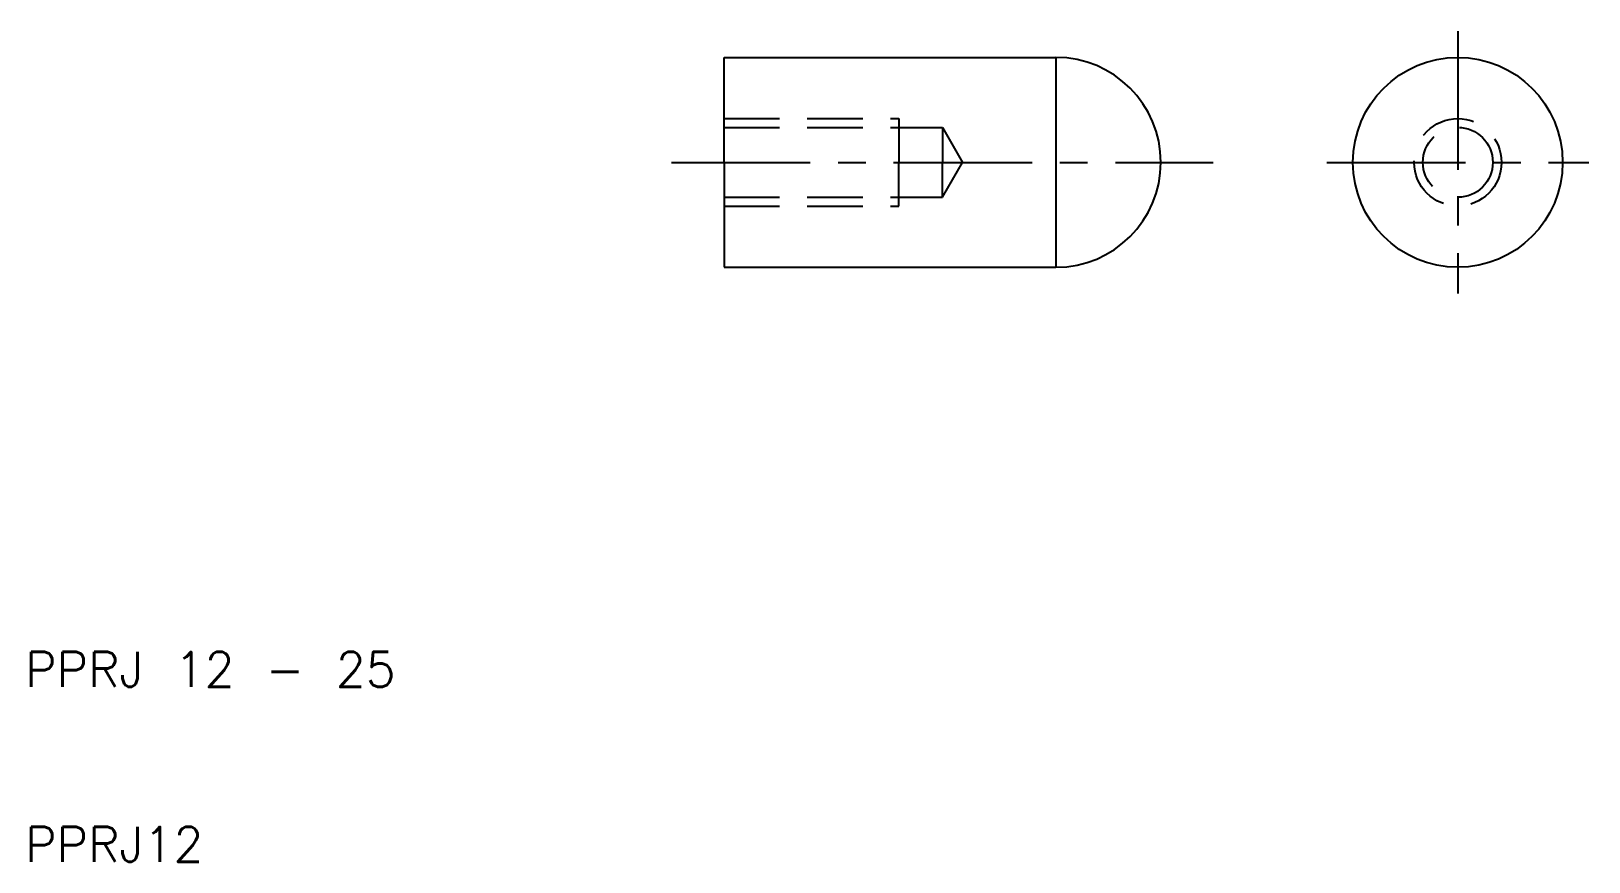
# Model space of a CAD drawing. Extents: x 10.3 to 99.5, y 10 to 57.5.
import ezdxf

# ---------------------------------------------------------------- set-up
doc = ezdxf.new("R2010")
doc.units = 0
doc.header["$LTSCALE"] = 0.25
doc.linetypes.add('CENTER', pattern=[50.8, 31.75, -6.35, 6.35, -6.35])
doc.linetypes.add('DASHED', pattern=[19.05, 12.7, -6.35])
doc.layers.get('0').update_dxf_attribs({"linetype": 'CONTINUOUS'})
doc.layers.add('CENTER', color=1, linetype='CENTER')
doc.styles.get("Standard").update_dxf_attribs({"font": 'txt.shx', "bigfont": 'extfont.shx'})

msp = doc.modelspace()

# ---------------------------------------------------------------- linework, layer by layer
for p, q in [((50, 50), (50, 56)), ((50, 56), (69, 56)), ((69, 56), (69, 44)), ((50, 50), (50, 44)), ((50, 44), (69, 44))]:
    msp.add_line(p, q)
at = {"color": 3, "linetype": 'DASHED'}
for p, q in [((50, 52.5), (60, 52.5)), ((50, 52), (62.5, 52)), ((60, 52.5), (60, 50)), ((62.5, 52), (62.5, 50)), ((62.5, 52), (63.654701, 50)), ((60, 47.5), (60, 50)), ((62.5, 48), (63.654701, 50)), ((62.5, 48), (62.5, 50)), ((50, 48), (62.5, 48)), ((50, 47.5), (60, 47.5))]:
    msp.add_line(p, q, dxfattribs=at)
msp.add_circle((92, 50), 6)
for radius in [2.5, 2]:
    msp.add_circle((92, 50), radius, dxfattribs=at)
msp.add_arc((69, 50), 6, 270, 90)
at = {"layer": 'CENTER', "color": 1, "linetype": 'CENTER'}
for p, q in [((92, 57.5), (92, 42.5)), ((47, 50), (78, 50)), ((84.5, 50), (99.5, 50))]:
    msp.add_line(p, q, dxfattribs=at)

# ---------------------------------------------------------------- texts
for s, p in [('PPRJ 12 - 25', (10, 20)), ('PPRJ12', (10, 10))]:
    msp.add_text(s, height=2).set_placement(p)

doc.saveas('drawing.dxf')
